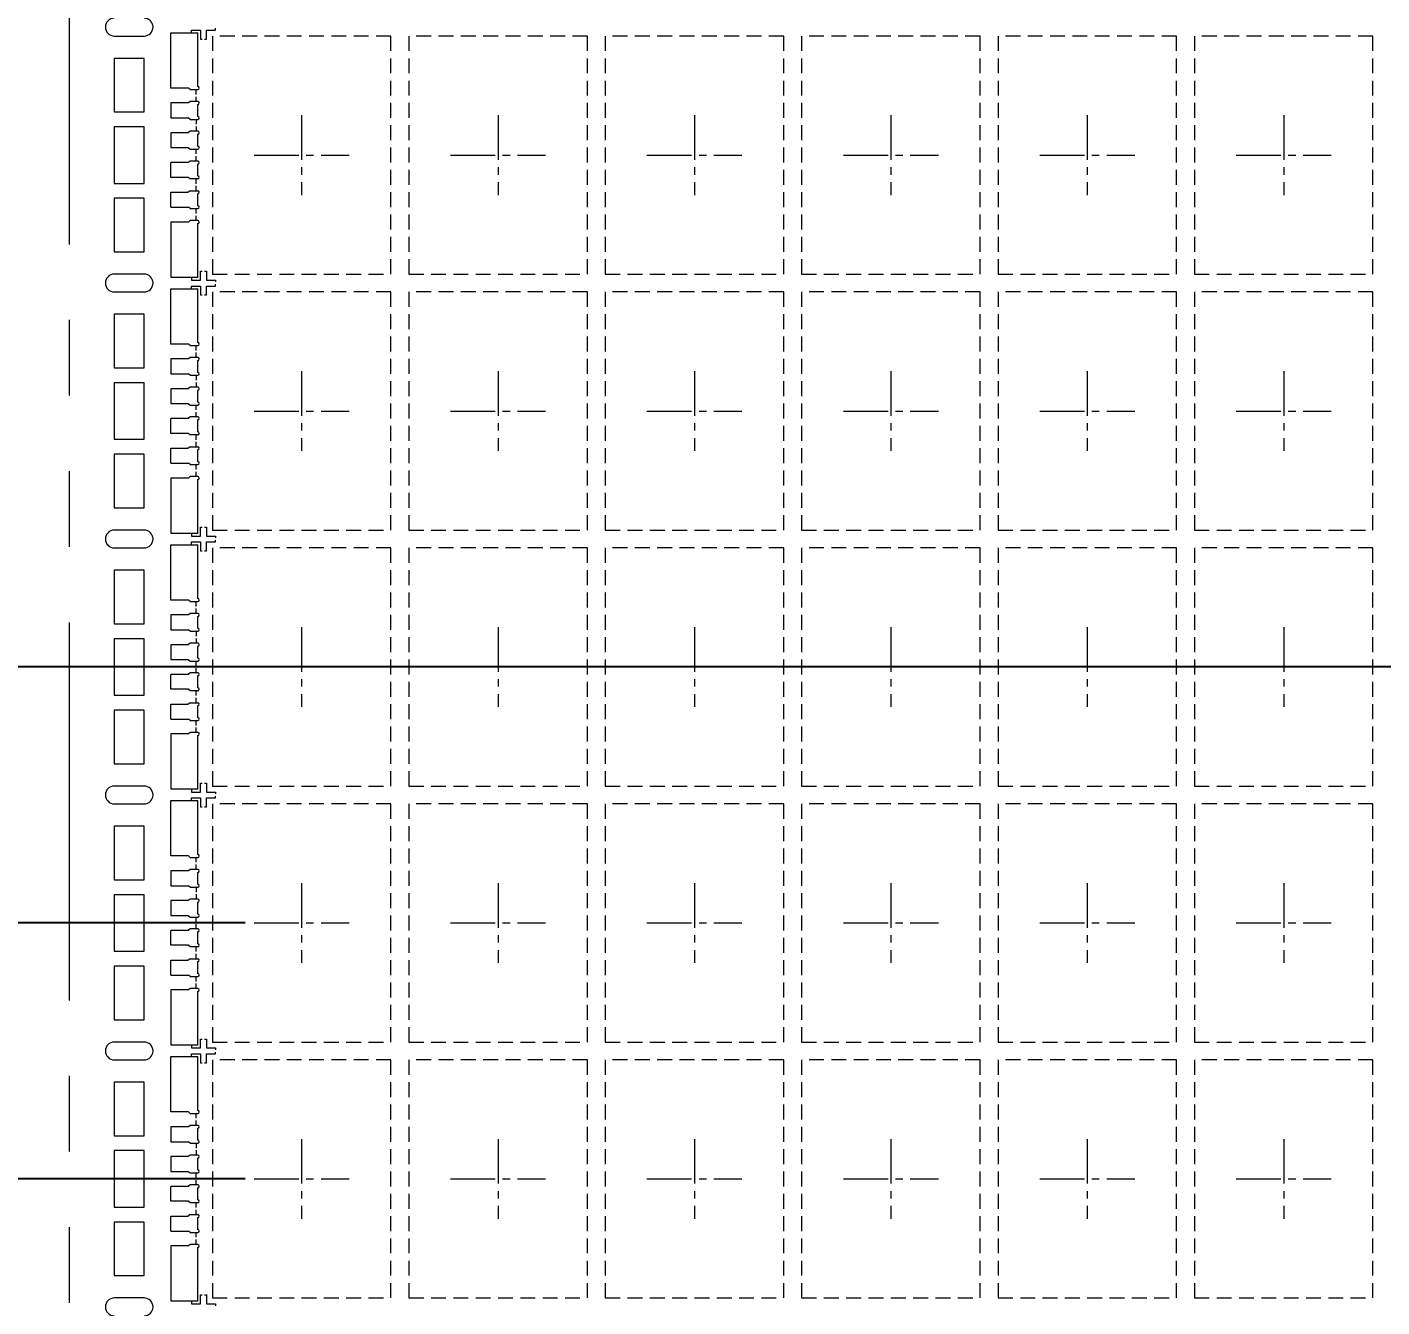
# Model space of a CAD drawing. Extents: x 1532 to 1650, y 120 to 288.
# Drawn here: x 1559.64 to 1582.41, y 227.55 to 249.05 of the extents above; entities that cross this region are included whole.
import ezdxf

# ---------------------------------------------------------------- set-up
doc = ezdxf.new("R2010")
doc.units = 0
doc.header["$MEASUREMENT"] = 0
for name, pattern in [('CENTER', [2, 1.25, -0.25, 0.25, -0.25]), ('CENTER2', [1.125, 0.75, -0.125, 0.125, -0.125]), ('HIDDEN', [0.375, 0.25, -0.125]), ('PHANTOM2', [31.75, 15.875, -3.175, 3.175, -3.175, 3.175, -3.175])]:
    doc.linetypes.add(name, pattern=pattern)
for name, color, linetype in [('1D', 4, 'Continuous'), ('LFBOTTOM', 4, 'Continuous'), ('LFTOP', 7, 'Continuous'), ('中心线', 1, 'CENTER2'), ('标注', 4, 'Continuous')]:
    doc.layers.add(name, color=color, linetype=linetype)
doc.layers.add('PKG', color=2, linetype='CENTER', lineweight=35)
doc.styles.add('SIMPLEX', font='SIMPLEX')
doc.dimstyles.new('2-0', dxfattribs={"dimtxt": 0.08, "dimasz": 0.12, "dimexe": 0.05, "dimexo": 0.025, "dimgap": 0.025, "dimtad": 0, "dimdec": 3, "dimzin": 1, "dimdsep": 46, "dimtxsty": 'SIMPLEX', "dimcen": 0.05, "dimadec": 0, "dimazin": 0, "dimtfac": 1, "dimtdec": 3, "dimtmove": 0, "dimatfit": 3, "dimfxl": 1, "dimarcsym": 0})

# ---------------------------------------------------------------- blocks, each defined once
blk = doc.blocks.new('*D1')
at = {"layer": 'Defpoints', "color": 0, "transparency": 16777216}
for p in [(1032.279, -518.043), (1074.872, -518.035), (1074.872, -518.035)]:
    blk.add_point(p, dxfattribs=at)
at = {"layer": '标注', "color": 0, "lineweight": -2, "transparency": 16777216}
for p, q in [((1033.279, -518.043), (1032.279, -518.043)), ((1034.279, -518.035), (1033.279, -518.043)), ((1074.722, -518.035), (1034.279, -518.035))]:
    blk.add_line(p, q, dxfattribs=at)
at = {"layer": '标注', "color": 0, "lineweight": 0, "transparency": 16777216, "insert": (1029.129, -518.043), "char_height": 1.5, "attachment_point": 5, "style": 'SIMPLEX'}
blk.add_mtext('0.000', dxfattribs=at)
blk = doc.blocks.new('*D2')
at = {"layer": 'Defpoints', "color": 0, "transparency": 16777216}
for p in [(1032.654, -491.735), (1040.022, -491.735), (1074.872, -518.035)]:
    blk.add_point(p, dxfattribs=at)
at = {"layer": '标注', "color": 0, "lineweight": -2, "transparency": 16777216}
for p, q in [((1033.654, -491.735), (1032.654, -491.735)), ((1034.654, -491.735), (1033.654, -491.735)), ((1039.872, -491.735), (1034.654, -491.735))]:
    blk.add_line(p, q, dxfattribs=at)
at = {"layer": '标注', "color": 0, "lineweight": 0, "transparency": 16777216, "insert": (1028.79, -491.735), "char_height": 1.5, "attachment_point": 5, "style": 'SIMPLEX'}
blk.add_mtext('26.300', dxfattribs=at)
blk = doc.blocks.new('*D4')
at = {"layer": 'Defpoints', "color": 0, "transparency": 16777216}
for p in [(1032.654, -486.035), (1040.022, -486.035), (1074.872, -518.035)]:
    blk.add_point(p, dxfattribs=at)
at = {"layer": '标注', "color": 0, "lineweight": -2, "transparency": 16777216}
for p, q in [((1033.654, -486.035), (1032.654, -486.035)), ((1034.654, -486.035), (1033.654, -486.035)), ((1039.872, -486.035), (1034.654, -486.035))]:
    blk.add_line(p, q, dxfattribs=at)
at = {"layer": '标注', "color": 0, "lineweight": 0, "transparency": 16777216, "insert": (1024.647, -486.035), "char_height": 1.5, "attachment_point": 5, "style": 'SIMPLEX'}
blk.add_mtext('32.000%%P0.300', dxfattribs=at)
blk = doc.blocks.new('*D5')
at = {"layer": 'Defpoints', "color": 0, "transparency": 16777216}
for p in [(1032.654, -484.06), (1074.47, -484.42), (1074.872, -518.035)]:
    blk.add_point(p, dxfattribs=at)
at = {"layer": '标注', "color": 0, "lineweight": -2, "transparency": 16777216}
for p, q in [((1033.654, -484.06), (1032.654, -484.06)), ((1034.654, -484.42), (1033.654, -484.06)), ((1073.47, -484.42), (1034.654, -484.42))]:
    blk.add_line(p, q, dxfattribs=at)
at = {"layer": '标注', "color": 0, "lineweight": 0, "transparency": 16777216, "insert": (1028.583, -484.06), "char_height": 1.5, "attachment_point": 5, "style": 'SIMPLEX'}
blk.add_mtext('33.615', dxfattribs=at)
blk = doc.blocks.new('*D15')
at = {"layer": 'Defpoints', "color": 0, "transparency": 16777216}
for p in [(1074.872, -518.035), (1032.654, -522.335), (1049.323, -522.335)]:
    blk.add_point(p, dxfattribs=at)
at = {"layer": '标注', "color": 0, "lineweight": -2, "transparency": 16777216}
for p, q in [((1033.654, -522.335), (1032.654, -522.335)), ((1034.654, -522.335), (1033.654, -522.335)), ((1049.173, -522.335), (1034.654, -522.335))]:
    blk.add_line(p, q, dxfattribs=at)
at = {"layer": '标注', "color": 0, "lineweight": 0, "transparency": 16777216, "insert": (1029.504, -522.335), "char_height": 1.5, "attachment_point": 5, "style": 'SIMPLEX'}
blk.add_mtext('4.300', dxfattribs=at)
blk = doc.blocks.new('*D16')
at = {"layer": 'Defpoints', "color": 0, "transparency": 16777216}
for p in [(1074.872, -518.035), (1032.654, -526.635), (1049.323, -526.635)]:
    blk.add_point(p, dxfattribs=at)
at = {"layer": '标注', "color": 0, "lineweight": -2, "transparency": 16777216}
for p, q in [((1033.654, -526.635), (1032.654, -526.635)), ((1034.654, -526.635), (1033.654, -526.635)), ((1049.173, -526.635), (1034.654, -526.635))]:
    blk.add_line(p, q, dxfattribs=at)
at = {"layer": '标注', "color": 0, "lineweight": 0, "transparency": 16777216, "insert": (1029.504, -526.635), "char_height": 1.5, "attachment_point": 5, "style": 'SIMPLEX'}
blk.add_mtext('8.600', dxfattribs=at)
blk = doc.blocks.new('*D17')
at = {"layer": 'Defpoints', "color": 0, "transparency": 16777216}
for p in [(1074.872, -518.035), (1032.654, -530.935), (1049.323, -530.935)]:
    blk.add_point(p, dxfattribs=at)
at = {"layer": '标注', "color": 0, "lineweight": -2, "transparency": 16777216}
for p, q in [((1033.654, -530.935), (1032.654, -530.935)), ((1034.654, -530.935), (1033.654, -530.935)), ((1049.173, -530.935), (1034.654, -530.935))]:
    blk.add_line(p, q, dxfattribs=at)
at = {"layer": '标注', "color": 0, "lineweight": 0, "transparency": 16777216, "insert": (1028.933, -530.935), "char_height": 1.5, "attachment_point": 5, "style": 'SIMPLEX'}
blk.add_mtext('12.900', dxfattribs=at)
blk = doc.blocks.new('*D18')
at = {"layer": 'Defpoints', "color": 0, "transparency": 16777216}
for p in [(1074.872, -518.035), (1032.654, -535.235), (1049.323, -535.235)]:
    blk.add_point(p, dxfattribs=at)
at = {"layer": '标注', "color": 0, "lineweight": -2, "transparency": 16777216}
for p, q in [((1033.654, -535.235), (1032.654, -535.235)), ((1034.654, -535.235), (1033.654, -535.235)), ((1049.173, -535.235), (1034.654, -535.235))]:
    blk.add_line(p, q, dxfattribs=at)
at = {"layer": '标注', "color": 0, "lineweight": 0, "transparency": 16777216, "insert": (1028.933, -535.235), "char_height": 1.5, "attachment_point": 5, "style": 'SIMPLEX'}
blk.add_mtext('17.200', dxfattribs=at)
blk = doc.blocks.new('*D19')
at = {"layer": 'Defpoints', "color": 0, "transparency": 16777216}
for p in [(1074.872, -518.035), (1032.654, -539.535), (1049.602, -539.535)]:
    blk.add_point(p, dxfattribs=at)
at = {"layer": '标注', "color": 0, "lineweight": -2, "transparency": 16777216}
for p, q in [((1033.654, -539.535), (1032.654, -539.535)), ((1034.654, -539.535), (1033.654, -539.535)), ((1049.452, -539.535), (1034.654, -539.535))]:
    blk.add_line(p, q, dxfattribs=at)
at = {"layer": '标注', "color": 0, "lineweight": 0, "transparency": 16777216, "insert": (1028.933, -539.535), "char_height": 1.5, "attachment_point": 5, "style": 'SIMPLEX'}
blk.add_mtext('21.500', dxfattribs=at)
blk = doc.blocks.new('*D20')
at = {"layer": 'Defpoints', "color": 0, "transparency": 16777216}
for p in [(1074.872, -518.035), (1032.654, -543.835), (1049.602, -543.835)]:
    blk.add_point(p, dxfattribs=at)
at = {"layer": '标注', "color": 0, "lineweight": -2, "transparency": 16777216}
for p, q in [((1033.654, -543.835), (1032.654, -543.835)), ((1034.654, -543.835), (1033.654, -543.835)), ((1048.602, -543.835), (1034.654, -543.835))]:
    blk.add_line(p, q, dxfattribs=at)
at = {"layer": '标注', "color": 0, "lineweight": 0, "transparency": 16777216, "insert": (1028.44, -543.835), "char_height": 1.5, "attachment_point": 5, "style": 'SIMPLEX'}
blk.add_mtext('25.800', dxfattribs=at)
blk = doc.blocks.new('*D21')
at = {"layer": 'Defpoints', "color": 0, "transparency": 16777216}
for p in [(1032.654, -481.536), (1041.022, -483.035), (1074.872, -518.035)]:
    blk.add_point(p, dxfattribs=at)
at = {"layer": '标注', "color": 0, "lineweight": -2, "transparency": 16777216}
for p, q in [((1033.654, -481.536), (1032.654, -481.536)), ((1034.654, -483.035), (1033.654, -481.536)), ((1040.872, -483.035), (1034.654, -483.035))]:
    blk.add_line(p, q, dxfattribs=at)
at = {"layer": '标注', "color": 0, "lineweight": 0, "transparency": 16777216, "insert": (1028.79, -481.536), "char_height": 1.5, "attachment_point": 5, "style": 'SIMPLEX'}
blk.add_mtext('35.000', dxfattribs=at)
blk = doc.blocks.new('*D32')
at = {"layer": 'Defpoints', "color": 0, "transparency": 16777216}
for p in [(1032.629, -514.293), (1040.022, -514.735), (1074.872, -518.035)]:
    blk.add_point(p, dxfattribs=at)
at = {"layer": '标注', "color": 0, "lineweight": -2, "transparency": 16777216}
for p, q in [((1033.629, -514.293), (1032.629, -514.293)), ((1034.629, -514.735), (1033.629, -514.293)), ((1039.872, -514.735), (1034.629, -514.735))]:
    blk.add_line(p, q, dxfattribs=at)
at = {"layer": '标注', "color": 0, "lineweight": 0, "transparency": 16777216, "insert": (1029.479, -514.293), "char_height": 1.5, "attachment_point": 5, "style": 'SIMPLEX'}
blk.add_mtext('3.300', dxfattribs=at)

msp = doc.modelspace()

# ---------------------------------------------------------------- linework, layer by layer
at = {"lineweight": 0}
for p, q in [((1561.1103, 248.8959), (1561.6103, 248.8959)), ((1561.6103, 244.8959), (1561.1103, 244.8959)), ((1561.1103, 244.5959), (1561.6103, 244.5959)), ((1561.6103, 240.5959), (1561.1103, 240.5959)), ((1561.1103, 240.2959), (1561.6103, 240.2959)), ((1561.6103, 236.2959), (1561.1103, 236.2959)), ((1561.1103, 235.9959), (1561.6103, 235.9959)), ((1561.6103, 231.9959), (1561.1103, 231.9959)), ((1561.1103, 231.6959), (1561.6103, 231.6959)), ((1561.6103, 227.6959), (1561.1103, 227.6959))]:
    msp.add_line(p, q, dxfattribs=at)
at = {"lineweight": 0, "ltscale": 10}
for points in [[(1561.6103, 248.5208), (1561.1103, 248.5208), (1561.1103, 247.6208), (1561.6103, 247.6208)], [(1561.6103, 247.3708), (1561.1103, 247.3708), (1561.1103, 246.4208), (1561.6103, 246.4208)], [(1561.6103, 246.1708), (1561.1103, 246.1708), (1561.1103, 245.2708), (1561.6103, 245.2708)], [(1561.6103, 244.2208), (1561.1103, 244.2208), (1561.1103, 243.3208), (1561.6103, 243.3208)], [(1561.6103, 243.0708), (1561.1103, 243.0708), (1561.1103, 242.1208), (1561.6103, 242.1208)], [(1561.6103, 241.8708), (1561.1103, 241.8708), (1561.1103, 240.9708), (1561.6103, 240.9708)], [(1561.6103, 239.9208), (1561.1103, 239.9208), (1561.1103, 239.0208), (1561.6103, 239.0208)], [(1561.6103, 238.7708), (1561.1103, 238.7708), (1561.1103, 237.8208), (1561.6103, 237.8208)], [(1561.6103, 237.5708), (1561.1103, 237.5708), (1561.1103, 236.6708), (1561.6103, 236.6708)], [(1561.6103, 235.6208), (1561.1103, 235.6208), (1561.1103, 234.7208), (1561.6103, 234.7208)], [(1561.6103, 234.4708), (1561.1103, 234.4708), (1561.1103, 233.5208), (1561.6103, 233.5208)], [(1561.6103, 233.2708), (1561.1103, 233.2708), (1561.1103, 232.3708), (1561.6103, 232.3708)], [(1561.6103, 231.3208), (1561.1103, 231.3208), (1561.1103, 230.4208), (1561.6103, 230.4208)], [(1561.6103, 230.1708), (1561.1103, 230.1708), (1561.1103, 229.2208), (1561.6103, 229.2208)], [(1561.6103, 228.9708), (1561.1103, 228.9708), (1561.1103, 228.0708), (1561.6103, 228.0708)]]:
    msp.add_lwpolyline(points, close=True, dxfattribs=at)
at = {"lineweight": 0}
for centre, start, end in [((1561.1103, 249.0459), 90, 270), ((1561.6103, 249.0459), 270, 90), ((1561.1103, 244.7459), 90, 270), ((1561.6103, 244.7459), 270, 90), ((1561.1103, 240.4459), 90, 270), ((1561.6103, 240.4459), 270, 90), ((1561.1103, 236.1459), 90, 270), ((1561.6103, 236.1459), 270, 90), ((1561.1103, 231.8459), 90, 270), ((1561.6103, 231.8459), 270, 90), ((1561.1103, 227.5459), 90, 270), ((1561.6103, 227.5459), 270, 90)]:
    msp.add_arc(centre, 0.15, start, end, dxfattribs=at)
at = {"layer": '1D', "color": 4, "linetype": 'PHANTOM2', "lineweight": 0, "ltscale": 0.4}
msp.add_line((1560.358, 207.2959), (1560.358, 269.2959), dxfattribs=at)
at = {"layer": 'LFBOTTOM', "lineweight": 0}
for p, q in [((1562.408, 248.9509), (1562.408, 248.9959)), ((1562.408, 248.9959), (1562.558, 248.9959)), ((1562.558, 248.9959), (1562.558, 248.8459)), ((1562.558, 248.8459), (1562.589, 248.8459)), ((1562.627, 248.8459), (1562.658, 248.8459)), ((1562.658, 248.8459), (1562.658, 248.9959)), ((1562.658, 248.9959), (1562.808, 248.9959)), ((1562.808, 248.9959), (1562.808, 249.0269)), ((1562.558, 244.7959), (1562.558, 244.9459)), ((1562.558, 244.9459), (1562.589, 244.9459)), ((1562.627, 244.9459), (1562.658, 244.9459)), ((1562.658, 244.9459), (1562.658, 244.7959)), ((1562.408, 244.8409), (1562.408, 244.7959)), ((1562.408, 244.7959), (1562.558, 244.7959)), ((1562.658, 244.7959), (1562.808, 244.7959)), ((1562.808, 244.7959), (1562.808, 244.7649)), ((1562.808, 244.6959), (1562.808, 244.7269)), ((1562.408, 244.6509), (1562.408, 244.6959)), ((1562.408, 244.6959), (1562.558, 244.6959)), ((1562.558, 244.6959), (1562.558, 244.5459)), ((1562.558, 244.5459), (1562.589, 244.5459)), ((1562.627, 244.5459), (1562.658, 244.5459)), ((1562.658, 244.5459), (1562.658, 244.6959)), ((1562.658, 244.6959), (1562.808, 244.6959)), ((1562.558, 240.4959), (1562.558, 240.6459)), ((1562.558, 240.6459), (1562.589, 240.6459)), ((1562.627, 240.6459), (1562.658, 240.6459)), ((1562.658, 240.6459), (1562.658, 240.4959)), ((1562.408, 240.5409), (1562.408, 240.4959)), ((1562.408, 240.4959), (1562.558, 240.4959)), ((1562.408, 240.3509), (1562.408, 240.3959)), ((1562.408, 240.3959), (1562.558, 240.3959)), ((1562.558, 240.3959), (1562.558, 240.2459)), ((1562.658, 240.4959), (1562.808, 240.4959)), ((1562.658, 240.2459), (1562.658, 240.3959)), ((1562.658, 240.3959), (1562.808, 240.3959)), ((1562.808, 240.4959), (1562.808, 240.4649)), ((1562.808, 240.3959), (1562.808, 240.4269)), ((1562.558, 240.2459), (1562.589, 240.2459)), ((1562.627, 240.2459), (1562.658, 240.2459)), ((1562.558, 236.1959), (1562.558, 236.3459)), ((1562.558, 236.3459), (1562.589, 236.3459)), ((1562.627, 236.3459), (1562.658, 236.3459)), ((1562.658, 236.3459), (1562.658, 236.1959)), ((1562.408, 236.2409), (1562.408, 236.1959)), ((1562.408, 236.1959), (1562.558, 236.1959)), ((1562.408, 236.0509), (1562.408, 236.0959)), ((1562.408, 236.0959), (1562.558, 236.0959)), ((1562.558, 236.0959), (1562.558, 235.9459)), ((1562.658, 236.1959), (1562.808, 236.1959)), ((1562.658, 235.9459), (1562.658, 236.0959)), ((1562.658, 236.0959), (1562.808, 236.0959)), ((1562.808, 236.1959), (1562.808, 236.1649)), ((1562.808, 236.0959), (1562.808, 236.1269)), ((1562.558, 235.9459), (1562.589, 235.9459)), ((1562.627, 235.9459), (1562.658, 235.9459)), ((1562.558, 231.8959), (1562.558, 232.0459)), ((1562.558, 232.0459), (1562.589, 232.0459)), ((1562.627, 232.0459), (1562.658, 232.0459)), ((1562.658, 232.0459), (1562.658, 231.8959)), ((1562.408, 231.9409), (1562.408, 231.8959)), ((1562.408, 231.8959), (1562.558, 231.8959)), ((1562.408, 231.7509), (1562.408, 231.7959)), ((1562.408, 231.7959), (1562.558, 231.7959)), ((1562.558, 231.7959), (1562.558, 231.6459)), ((1562.658, 231.8959), (1562.808, 231.8959)), ((1562.658, 231.6459), (1562.658, 231.7959)), ((1562.658, 231.7959), (1562.808, 231.7959)), ((1562.808, 231.8959), (1562.808, 231.8649)), ((1562.808, 231.7959), (1562.808, 231.8269)), ((1562.558, 231.6459), (1562.589, 231.6459)), ((1562.627, 231.6459), (1562.658, 231.6459)), ((1562.408, 227.6409), (1562.408, 227.5959)), ((1562.558, 227.5959), (1562.558, 227.7459)), ((1562.558, 227.7459), (1562.589, 227.7459)), ((1562.627, 227.7459), (1562.658, 227.7459)), ((1562.658, 227.7459), (1562.658, 227.5959)), ((1562.408, 227.5959), (1562.558, 227.5959)), ((1562.658, 227.5959), (1562.808, 227.5959)), ((1562.808, 227.5959), (1562.808, 227.5649))]:
    msp.add_line(p, q, dxfattribs=at)
at = {"layer": 'LFBOTTOM', "linetype": 'HIDDEN', "lineweight": 0, "ltscale": 0.2}
for p, q in [((1562.488, 247.4959), (1562.488, 247.4149)), ((1562.488, 247.3769), (1562.488, 247.2959)), ((1562.488, 246.4149), (1562.488, 246.4959)), ((1562.488, 246.2959), (1562.488, 246.3769)), ((1562.488, 243.1959), (1562.488, 243.1149)), ((1562.488, 243.0769), (1562.488, 242.9959)), ((1562.488, 242.1149), (1562.488, 242.1959)), ((1562.488, 241.9959), (1562.488, 242.0769)), ((1562.488, 238.8959), (1562.488, 238.8149)), ((1562.488, 238.7769), (1562.488, 238.6959)), ((1562.488, 237.8149), (1562.488, 237.8959)), ((1562.488, 237.6959), (1562.488, 237.7769)), ((1562.488, 234.5959), (1562.488, 234.5149)), ((1562.488, 234.4769), (1562.488, 234.3959)), ((1562.488, 233.5149), (1562.488, 233.5959)), ((1562.488, 233.3959), (1562.488, 233.4769)), ((1562.488, 230.2959), (1562.488, 230.2149)), ((1562.488, 230.1769), (1562.488, 230.0959)), ((1562.488, 229.2149), (1562.488, 229.2959)), ((1562.488, 229.0959), (1562.488, 229.1769))]:
    msp.add_line(p, q, dxfattribs=at)
for points in [[(1562.488, 247.9149), (1562.488, 247.9959)], [(1562.488, 247.7959), (1562.488, 247.8769)], [(1562.488, 246.9149), (1562.488, 246.9959)], [(1562.488, 246.7959), (1562.488, 246.8769)], [(1562.488, 245.9149), (1562.488, 245.9959)], [(1562.488, 245.7959), (1562.488, 245.8769)], [(1562.488, 243.6149), (1562.488, 243.6959)], [(1562.488, 243.4959), (1562.488, 243.5769)], [(1562.488, 242.6149), (1562.488, 242.6959)], [(1562.488, 242.4959), (1562.488, 242.5769)], [(1562.488, 241.6149), (1562.488, 241.6959)], [(1562.488, 241.4959), (1562.488, 241.5769)], [(1562.488, 239.3149), (1562.488, 239.3959)], [(1562.488, 239.1959), (1562.488, 239.2769)], [(1562.488, 238.3149), (1562.488, 238.3959)], [(1562.488, 238.1959), (1562.488, 238.2769)], [(1562.488, 237.3149), (1562.488, 237.3959)], [(1562.488, 237.1959), (1562.488, 237.2769)], [(1562.488, 235.0149), (1562.488, 235.0959)], [(1562.488, 234.8959), (1562.488, 234.9769)], [(1562.488, 234.0149), (1562.488, 234.0959)], [(1562.488, 233.8959), (1562.488, 233.9769)], [(1562.488, 233.0149), (1562.488, 233.0959)], [(1562.488, 232.8959), (1562.488, 232.9769)], [(1562.488, 230.7149), (1562.488, 230.7959)], [(1562.488, 230.5959), (1562.488, 230.6769)], [(1562.488, 229.7149), (1562.488, 229.7959)], [(1562.488, 229.5959), (1562.488, 229.6769)], [(1562.488, 228.7149), (1562.488, 228.7959)], [(1562.488, 228.5959), (1562.488, 228.6769)]]:
    msp.add_lwpolyline(points, dxfattribs=at)
at = {"layer": 'LFTOP', "color": 0, "linetype": 'ByBlock', "lineweight": 0}
for p, q in [((1562.0603, 248.9509), (1562.513, 248.9509)), ((1562.0603, 248.0209), (1562.0603, 248.9509)), ((1562.3541, 248.0209), (1562.0603, 248.0209)), ((1562.383, 247.9959), (1562.3541, 248.0209)), ((1562.3541, 247.7709), (1562.0603, 247.7709)), ((1562.0603, 247.7709), (1562.0603, 247.5209)), ((1562.383, 247.7959), (1562.3541, 247.7709)), ((1562.513, 247.7959), (1562.383, 247.7959)), ((1562.0603, 247.5209), (1562.3517, 247.5209)), ((1562.383, 247.4959), (1562.3517, 247.5209)), ((1562.383, 247.4959), (1562.513, 247.4959)), ((1562.3517, 247.2709), (1562.0603, 247.2709)), ((1562.0603, 247.2709), (1562.0603, 247.0209)), ((1562.383, 247.2959), (1562.3517, 247.2709)), ((1562.0603, 246.5209), (1562.0603, 246.7709)), ((1562.513, 246.5459), (1562.513, 246.7459)), ((1562.3517, 246.5209), (1562.0603, 246.5209)), ((1562.383, 246.4959), (1562.3517, 246.5209)), ((1562.0603, 246.0209), (1562.0603, 246.2709)), ((1562.0603, 246.2709), (1562.3517, 246.2709)), ((1562.383, 246.2959), (1562.3517, 246.2709)), ((1562.383, 246.2959), (1562.513, 246.2959)), ((1562.513, 246.0459), (1562.513, 246.2459)), ((1562.0603, 246.0209), (1562.3541, 246.0209)), ((1562.383, 245.9959), (1562.3541, 246.0209)), ((1562.383, 245.9959), (1562.513, 245.9959)), ((1562.0603, 245.7709), (1562.0603, 244.8408)), ((1562.3541, 245.7709), (1562.0603, 245.7709)), ((1562.383, 245.7959), (1562.3541, 245.7709)), ((1562.513, 244.8409), (1562.0603, 244.8408)), ((1562.0603, 244.6509), (1562.513, 244.6509)), ((1562.0603, 243.7209), (1562.0603, 244.6509)), ((1562.3541, 243.7209), (1562.0603, 243.7209)), ((1562.383, 243.6959), (1562.3541, 243.7209)), ((1562.3541, 243.4709), (1562.0603, 243.4709)), ((1562.0603, 243.4709), (1562.0603, 243.2209)), ((1562.383, 243.4959), (1562.3541, 243.4709)), ((1562.513, 243.4959), (1562.383, 243.4959)), ((1562.0603, 243.2209), (1562.3517, 243.2209)), ((1562.383, 243.1959), (1562.3517, 243.2209)), ((1562.383, 243.1959), (1562.513, 243.1959)), ((1562.3517, 242.9709), (1562.0603, 242.9709)), ((1562.0603, 242.9709), (1562.0603, 242.7209)), ((1562.383, 242.9959), (1562.3517, 242.9709)), ((1562.0603, 242.2209), (1562.0603, 242.4709)), ((1562.513, 242.2459), (1562.513, 242.4459)), ((1562.3517, 242.2209), (1562.0603, 242.2209)), ((1562.383, 242.1959), (1562.3517, 242.2209)), ((1562.383, 241.9959), (1562.3517, 241.9709)), ((1562.383, 241.9959), (1562.513, 241.9959)), ((1562.0603, 241.7209), (1562.0603, 241.9709)), ((1562.0603, 241.9709), (1562.3517, 241.9709)), ((1562.513, 241.7459), (1562.513, 241.9459)), ((1562.0603, 241.7209), (1562.3541, 241.7209)), ((1562.383, 241.6959), (1562.3541, 241.7209)), ((1562.383, 241.6959), (1562.513, 241.6959)), ((1562.0603, 241.4709), (1562.0603, 240.5408)), ((1562.3541, 241.4709), (1562.0603, 241.4709)), ((1562.383, 241.4959), (1562.3541, 241.4709)), ((1562.513, 240.5409), (1562.0603, 240.5408)), ((1562.0603, 240.3509), (1562.513, 240.3509)), ((1562.0603, 239.4209), (1562.0603, 240.3509)), ((1562.3541, 239.4209), (1562.0603, 239.4209)), ((1562.383, 239.3959), (1562.3541, 239.4209)), ((1562.3541, 239.1709), (1562.0603, 239.1709)), ((1562.0603, 239.1709), (1562.0603, 238.9209)), ((1562.383, 239.1959), (1562.3541, 239.1709)), ((1562.513, 239.1959), (1562.383, 239.1959)), ((1562.0603, 238.9209), (1562.3517, 238.9209)), ((1562.383, 238.8959), (1562.3517, 238.9209)), ((1562.383, 238.8959), (1562.513, 238.8959)), ((1562.3517, 238.6709), (1562.0603, 238.6709)), ((1562.0603, 238.6709), (1562.0603, 238.4209)), ((1562.383, 238.6959), (1562.3517, 238.6709)), ((1562.0603, 237.9209), (1562.0603, 238.1709)), ((1562.513, 237.9459), (1562.513, 238.1459)), ((1562.3517, 237.9209), (1562.0603, 237.9209)), ((1562.383, 237.8959), (1562.3517, 237.9209)), ((1562.0603, 237.4209), (1562.0603, 237.6709)), ((1562.0603, 237.6709), (1562.3517, 237.6709)), ((1562.383, 237.6959), (1562.3517, 237.6709)), ((1562.383, 237.6959), (1562.513, 237.6959)), ((1562.513, 237.4459), (1562.513, 237.6459)), ((1562.0603, 237.4209), (1562.3541, 237.4209)), ((1562.383, 237.3959), (1562.3541, 237.4209)), ((1562.383, 237.1959), (1562.3541, 237.1709)), ((1562.383, 237.3959), (1562.513, 237.3959)), ((1562.0603, 237.1709), (1562.0603, 236.2408)), ((1562.3541, 237.1709), (1562.0603, 237.1709)), ((1562.513, 236.2409), (1562.0603, 236.2408)), ((1562.0603, 236.0509), (1562.513, 236.0509)), ((1562.0603, 235.1209), (1562.0603, 236.0509)), ((1562.3541, 235.1209), (1562.0603, 235.1209)), ((1562.383, 235.0959), (1562.3541, 235.1209)), ((1562.3541, 234.8709), (1562.0603, 234.8709)), ((1562.0603, 234.8709), (1562.0603, 234.6209)), ((1562.383, 234.8959), (1562.3541, 234.8709)), ((1562.513, 234.8959), (1562.383, 234.8959)), ((1562.0603, 234.6209), (1562.3517, 234.6209)), ((1562.383, 234.5959), (1562.3517, 234.6209)), ((1562.383, 234.5959), (1562.513, 234.5959)), ((1562.3517, 234.3709), (1562.0603, 234.3709)), ((1562.0603, 234.3709), (1562.0603, 234.1209)), ((1562.383, 234.3959), (1562.3517, 234.3709)), ((1562.0603, 233.6209), (1562.0603, 233.8709)), ((1562.513, 233.6459), (1562.513, 233.8459)), ((1562.3517, 233.6209), (1562.0603, 233.6209)), ((1562.383, 233.5959), (1562.3517, 233.6209)), ((1562.0603, 233.1209), (1562.0603, 233.3709)), ((1562.0603, 233.3709), (1562.3517, 233.3709)), ((1562.383, 233.3959), (1562.3517, 233.3709)), ((1562.383, 233.3959), (1562.513, 233.3959)), ((1562.513, 233.1459), (1562.513, 233.3459)), ((1562.0603, 233.1209), (1562.3541, 233.1209)), ((1562.383, 233.0959), (1562.3541, 233.1209)), ((1562.0603, 232.8709), (1562.0603, 231.9408)), ((1562.3541, 232.8709), (1562.0603, 232.8709)), ((1562.383, 232.8959), (1562.3541, 232.8709)), ((1562.383, 233.0959), (1562.513, 233.0959)), ((1562.513, 231.9409), (1562.0603, 231.9408)), ((1562.0603, 231.7509), (1562.513, 231.7509)), ((1562.0603, 230.8209), (1562.0603, 231.7509)), ((1562.3541, 230.8209), (1562.0603, 230.8209)), ((1562.383, 230.7959), (1562.3541, 230.8209)), ((1562.383, 230.5959), (1562.3541, 230.5709)), ((1562.513, 230.5959), (1562.383, 230.5959)), ((1562.3541, 230.5709), (1562.0603, 230.5709)), ((1562.0603, 230.5709), (1562.0603, 230.3209)), ((1562.0603, 230.3209), (1562.3517, 230.3209)), ((1562.383, 230.2959), (1562.3517, 230.3209)), ((1562.383, 230.2959), (1562.513, 230.2959)), ((1562.3517, 230.0709), (1562.0603, 230.0709)), ((1562.0603, 230.0709), (1562.0603, 229.8209)), ((1562.383, 230.0959), (1562.3517, 230.0709)), ((1562.0603, 229.3209), (1562.0603, 229.5709)), ((1562.513, 229.3459), (1562.513, 229.5459)), ((1562.3517, 229.3209), (1562.0603, 229.3209)), ((1562.383, 229.2959), (1562.3517, 229.3209)), ((1562.0603, 228.8209), (1562.0603, 229.0709)), ((1562.0603, 229.0709), (1562.3517, 229.0709)), ((1562.383, 229.0959), (1562.3517, 229.0709)), ((1562.383, 229.0959), (1562.513, 229.0959)), ((1562.513, 228.8459), (1562.513, 229.0459)), ((1562.0603, 228.8209), (1562.3541, 228.8209)), ((1562.383, 228.7959), (1562.3541, 228.8209)), ((1562.383, 228.7959), (1562.513, 228.7959)), ((1562.0603, 228.5709), (1562.0603, 227.6408)), ((1562.3541, 228.5709), (1562.0603, 228.5709)), ((1562.383, 228.5959), (1562.3541, 228.5709)), ((1562.513, 227.6409), (1562.0603, 227.6408))]:
    msp.add_line(p, q, dxfattribs=at)
at = {"layer": 'LFTOP', "color": 0, "linetype": 'Continuous', "lineweight": 0}
for p, q in [((1562.513, 247.2959), (1562.383, 247.2959)), ((1562.383, 246.9959), (1562.513, 246.9959)), ((1562.513, 246.7959), (1562.383, 246.7959)), ((1562.513, 246.4959), (1562.383, 246.4959)), ((1562.513, 245.7959), (1562.383, 245.7959)), ((1562.513, 242.9959), (1562.383, 242.9959)), ((1562.383, 242.6959), (1562.513, 242.6959)), ((1562.513, 242.4959), (1562.383, 242.4959)), ((1562.513, 242.1959), (1562.383, 242.1959)), ((1562.513, 241.4959), (1562.383, 241.4959)), ((1562.513, 238.6959), (1562.383, 238.6959)), ((1562.383, 238.3959), (1562.513, 238.3959)), ((1562.513, 238.1959), (1562.383, 238.1959)), ((1562.513, 237.8959), (1562.383, 237.8959)), ((1562.513, 237.1959), (1562.383, 237.1959)), ((1562.513, 234.3959), (1562.383, 234.3959)), ((1562.383, 234.0959), (1562.513, 234.0959)), ((1562.513, 233.8959), (1562.383, 233.8959)), ((1562.513, 233.5959), (1562.383, 233.5959)), ((1562.513, 232.8959), (1562.383, 232.8959)), ((1562.513, 230.0959), (1562.383, 230.0959)), ((1562.383, 229.7959), (1562.513, 229.7959)), ((1562.513, 229.5959), (1562.383, 229.5959)), ((1562.513, 229.2959), (1562.383, 229.2959)), ((1562.513, 228.5959), (1562.383, 228.5959))]:
    msp.add_line(p, q, dxfattribs=at)
at = {"layer": 'LFTOP', "color": 0, "linetype": 'ByBlock', "lineweight": 0}
for points in [[(1562.383, 247.9959), (1562.513, 247.9959, 1), (1562.513, 248.0459), (1562.513, 248.9509)], [(1562.513, 247.5459), (1562.513, 247.7459, 1), (1562.513, 247.7959)], [(1562.513, 246.9959, 1), (1562.513, 247.0459), (1562.513, 247.2459)], [(1562.513, 244.8409), (1562.513, 245.7459, 1), (1562.513, 245.7959)], [(1562.383, 243.6959), (1562.513, 243.6959, 1), (1562.513, 243.7459), (1562.513, 244.6509)], [(1562.513, 243.2459), (1562.513, 243.4459, 1), (1562.513, 243.4959)], [(1562.513, 242.6959, 1), (1562.513, 242.7459), (1562.513, 242.9459)], [(1562.513, 240.5409), (1562.513, 241.4459, 1), (1562.513, 241.4959)], [(1562.383, 239.3959), (1562.513, 239.3959, 1), (1562.513, 239.4459), (1562.513, 240.3509)], [(1562.513, 238.9459), (1562.513, 239.1459, 1), (1562.513, 239.1959)], [(1562.513, 238.3959, 1), (1562.513, 238.4459), (1562.513, 238.6459)], [(1562.513, 236.2409), (1562.513, 237.1459, 1), (1562.513, 237.1959)], [(1562.383, 235.0959), (1562.513, 235.0959, 1), (1562.513, 235.1459), (1562.513, 236.0509)], [(1562.513, 234.6459), (1562.513, 234.8459, 1), (1562.513, 234.8959)], [(1562.513, 234.0959, 1), (1562.513, 234.1459), (1562.513, 234.3459)], [(1562.513, 231.9409), (1562.513, 232.8459, 1), (1562.513, 232.8959)], [(1562.383, 230.7959), (1562.513, 230.7959, 1), (1562.513, 230.8459), (1562.513, 231.7509)], [(1562.513, 230.3459), (1562.513, 230.5459, 1), (1562.513, 230.5959)], [(1562.513, 229.7959, 1), (1562.513, 229.8459), (1562.513, 230.0459)], [(1562.513, 227.6409), (1562.513, 228.5459, 1), (1562.513, 228.5959)]]:
    msp.add_lwpolyline(points, format="xyb", dxfattribs=at)
for points in [[(1562.0603, 247.0209), (1562.3517, 247.0209), (1562.383, 246.9959)], [(1562.383, 246.7959), (1562.3517, 246.7709), (1562.0603, 246.7709)], [(1562.0603, 242.7209), (1562.3517, 242.7209), (1562.383, 242.6959)], [(1562.383, 242.4959), (1562.3517, 242.4709), (1562.0603, 242.4709)], [(1562.0603, 238.4209), (1562.3517, 238.4209), (1562.383, 238.3959)], [(1562.383, 238.1959), (1562.3517, 238.1709), (1562.0603, 238.1709)], [(1562.0603, 234.1209), (1562.3517, 234.1209), (1562.383, 234.0959)], [(1562.383, 233.8959), (1562.3517, 233.8709), (1562.0603, 233.8709)], [(1562.0603, 229.8209), (1562.3517, 229.8209), (1562.383, 229.7959)], [(1562.383, 229.5959), (1562.3517, 229.5709), (1562.0603, 229.5709)]]:
    msp.add_lwpolyline(points, dxfattribs=at)
for centre in [(1562.513, 247.5209), (1562.513, 247.2709), (1562.513, 246.7709), (1562.513, 246.5209), (1562.513, 246.2709), (1562.513, 246.0209), (1562.513, 243.2209), (1562.513, 242.9709), (1562.513, 242.4709), (1562.513, 242.2209), (1562.513, 241.9709), (1562.513, 241.7209), (1562.513, 238.9209), (1562.513, 238.6709), (1562.513, 238.1709), (1562.513, 237.9209), (1562.513, 237.6709), (1562.513, 237.4209), (1562.513, 234.6209), (1562.513, 234.3709), (1562.513, 233.8709), (1562.513, 233.6209), (1562.513, 233.3709), (1562.513, 233.1209), (1562.513, 230.3209), (1562.513, 230.0709), (1562.513, 229.5709), (1562.513, 229.3209), (1562.513, 229.0709), (1562.513, 228.8209)]:
    msp.add_arc(centre, 0.025, 270, 90, dxfattribs=at)
at = {"layer": 'PKG', "linetype": 'HIDDEN', "lineweight": 0}
for points in [[(1562.758, 244.8959), (1565.758, 244.8959), (1565.758, 248.8959), (1562.758, 248.8959)], [(1566.058, 244.8959), (1569.058, 244.8959), (1569.058, 248.8959), (1566.058, 248.8959)], [(1569.358, 244.8959), (1572.358, 244.8959), (1572.358, 248.8959), (1569.358, 248.8959)], [(1572.658, 244.8959), (1575.658, 244.8959), (1575.658, 248.8959), (1572.658, 248.8959)], [(1575.958, 244.8959), (1578.958, 244.8959), (1578.958, 248.8959), (1575.958, 248.8959)], [(1579.258, 244.8959), (1582.258, 244.8959), (1582.258, 248.8959), (1579.258, 248.8959)], [(1562.758, 240.5959), (1565.758, 240.5959), (1565.758, 244.5959), (1562.758, 244.5959)], [(1566.058, 240.5959), (1569.058, 240.5959), (1569.058, 244.5959), (1566.058, 244.5959)], [(1569.358, 240.5959), (1572.358, 240.5959), (1572.358, 244.5959), (1569.358, 244.5959)], [(1572.658, 240.5959), (1575.658, 240.5959), (1575.658, 244.5959), (1572.658, 244.5959)], [(1575.958, 240.5959), (1578.958, 240.5959), (1578.958, 244.5959), (1575.958, 244.5959)], [(1579.258, 240.5959), (1582.258, 240.5959), (1582.258, 244.5959), (1579.258, 244.5959)], [(1562.758, 236.2959), (1565.758, 236.2959), (1565.758, 240.2959), (1562.758, 240.2959)], [(1566.058, 236.2959), (1569.058, 236.2959), (1569.058, 240.2959), (1566.058, 240.2959)], [(1569.358, 236.2959), (1572.358, 236.2959), (1572.358, 240.2959), (1569.358, 240.2959)], [(1572.658, 236.2959), (1575.658, 236.2959), (1575.658, 240.2959), (1572.658, 240.2959)], [(1575.958, 236.2959), (1578.958, 236.2959), (1578.958, 240.2959), (1575.958, 240.2959)], [(1579.258, 236.2959), (1582.258, 236.2959), (1582.258, 240.2959), (1579.258, 240.2959)], [(1562.758, 231.9959), (1565.758, 231.9959), (1565.758, 235.9959), (1562.758, 235.9959)], [(1566.058, 231.9959), (1569.058, 231.9959), (1569.058, 235.9959), (1566.058, 235.9959)], [(1569.358, 231.9959), (1572.358, 231.9959), (1572.358, 235.9959), (1569.358, 235.9959)], [(1572.658, 231.9959), (1575.658, 231.9959), (1575.658, 235.9959), (1572.658, 235.9959)], [(1575.958, 231.9959), (1578.958, 231.9959), (1578.958, 235.9959), (1575.958, 235.9959)], [(1579.258, 231.9959), (1582.258, 231.9959), (1582.258, 235.9959), (1579.258, 235.9959)], [(1562.758, 227.6959), (1565.758, 227.6959), (1565.758, 231.6959), (1562.758, 231.6959)], [(1566.058, 227.6959), (1569.058, 227.6959), (1569.058, 231.6959), (1566.058, 231.6959)], [(1569.358, 227.6959), (1572.358, 227.6959), (1572.358, 231.6959), (1569.358, 231.6959)], [(1572.658, 227.6959), (1575.658, 227.6959), (1575.658, 231.6959), (1572.658, 231.6959)], [(1575.958, 227.6959), (1578.958, 227.6959), (1578.958, 231.6959), (1575.958, 231.6959)], [(1579.258, 227.6959), (1582.258, 227.6959), (1582.258, 231.6959), (1579.258, 231.6959)]]:
    msp.add_lwpolyline(points, close=True, dxfattribs=at)
at = {"layer": '中心线', "linetype": 'CENTER2', "lineweight": 0}
for p, q in [((1564.258, 247.5665), (1564.258, 246.2252)), ((1567.558, 247.5665), (1567.558, 246.2252)), ((1570.858, 247.5665), (1570.858, 246.2252)), ((1574.158, 247.5665), (1574.158, 246.2252)), ((1577.458, 247.5665), (1577.458, 246.2252)), ((1580.758, 247.5665), (1580.758, 246.2252)), ((1563.4596, 246.8959), (1565.0564, 246.8959)), ((1566.7596, 246.8959), (1568.3564, 246.8959)), ((1570.0596, 246.8959), (1571.6564, 246.8959)), ((1573.3596, 246.8959), (1574.9564, 246.8959)), ((1576.6596, 246.8959), (1578.2564, 246.8959)), ((1579.9596, 246.8959), (1581.5564, 246.8959)), ((1564.258, 243.2665), (1564.258, 241.9252)), ((1567.558, 243.2665), (1567.558, 241.9252)), ((1570.858, 243.2665), (1570.858, 241.9252)), ((1574.158, 243.2665), (1574.158, 241.9252)), ((1577.458, 243.2665), (1577.458, 241.9252)), ((1580.758, 243.2665), (1580.758, 241.9252)), ((1563.4596, 242.5959), (1565.0564, 242.5959)), ((1566.7596, 242.5959), (1568.3564, 242.5959)), ((1570.0596, 242.5959), (1571.6564, 242.5959)), ((1573.3596, 242.5959), (1574.9564, 242.5959)), ((1576.6596, 242.5959), (1578.2564, 242.5959)), ((1579.9596, 242.5959), (1581.5564, 242.5959)), ((1564.258, 238.9665), (1564.258, 237.6252)), ((1567.558, 238.9665), (1567.558, 237.6252)), ((1570.858, 238.9665), (1570.858, 237.6252)), ((1574.158, 238.9665), (1574.158, 237.6252)), ((1577.458, 238.9665), (1577.458, 237.6252)), ((1580.758, 238.9665), (1580.758, 237.6252)), ((1563.4596, 238.2959), (1565.0564, 238.2959)), ((1566.7596, 238.2959), (1568.3564, 238.2959)), ((1570.0596, 238.2959), (1571.6564, 238.2959)), ((1573.3596, 238.2959), (1574.9564, 238.2959)), ((1576.6596, 238.2959), (1578.2564, 238.2959)), ((1579.9596, 238.2959), (1581.5564, 238.2959)), ((1564.258, 234.6665), (1564.258, 233.3252)), ((1567.558, 234.6665), (1567.558, 233.3252)), ((1570.858, 234.6665), (1570.858, 233.3252)), ((1574.158, 234.6665), (1574.158, 233.3252)), ((1577.458, 234.6665), (1577.458, 233.3252)), ((1580.758, 234.6665), (1580.758, 233.3252)), ((1563.4596, 233.9959), (1565.0564, 233.9959)), ((1566.7596, 233.9959), (1568.3564, 233.9959)), ((1570.0596, 233.9959), (1571.6564, 233.9959)), ((1573.3596, 233.9959), (1574.9564, 233.9959)), ((1576.6596, 233.9959), (1578.2564, 233.9959)), ((1579.9596, 233.9959), (1581.5564, 233.9959)), ((1564.258, 230.3665), (1564.258, 229.0252)), ((1567.558, 230.3665), (1567.558, 229.0252)), ((1570.858, 230.3665), (1570.858, 229.0252)), ((1574.158, 230.3665), (1574.158, 229.0252)), ((1577.458, 230.3665), (1577.458, 229.0252)), ((1580.758, 230.3665), (1580.758, 229.0252)), ((1563.4596, 229.6959), (1565.0564, 229.6959)), ((1566.7596, 229.6959), (1568.3564, 229.6959)), ((1570.0596, 229.6959), (1571.6564, 229.6959)), ((1573.3596, 229.6959), (1574.9564, 229.6959)), ((1576.6596, 229.6959), (1578.2564, 229.6959)), ((1579.9596, 229.6959), (1581.5564, 229.6959))]:
    msp.add_line(p, q, dxfattribs=at)
at = {"layer": '标注', "linetype": 'CENTER', "lineweight": 0}
msp.add_line((1575.0363, 238.2959), (1602.9797, 238.2959), dxfattribs=at)

# ---------------------------------------------------------------- dimensions: what is measured, and where the dimension line sits
at = {"layer": '标注', "lineweight": 0}
for feature_location, offset, origin, override, picture, middle, set_off in [((1555.158, 273.2959), (-8.3675, 1.4991), (1589.008, 238.2959), {"dimtxt": 1.5, "dimasz": 0.5, "dimexo": 0.15, "dimgap": 0.15}, '*D21', (1542.9262, 274.795), (514.1363, 756.3311)), ((1588.6061, 271.9109), (-41.8156, 0.3599), (1589.008, 238.2959), {"dimtxt": 1.5, "dimasz": 0.5, "dimexo": 1, "dimgap": 0.5}, '*D5', (1542.7191, 272.2708), (514.1363, 756.3311)), ((1554.158, 264.5959), (-7.3675, 0.0002), (1589.008, 238.2959), {"dimtxt": 1.5, "dimasz": 0.5, "dimexo": 0.15, "dimgap": 0.15}, '*D2', (1542.9262, 264.5961), (514.1363, 756.3311)), ((1554.158, 241.5959), (-7.3925, 0.442), (1589.008, 238.2959), {"dimtxt": 1.5, "dimasz": 0.5, "dimexo": 0.15, "dimgap": 0.15}, '*D32', (1543.6155, 242.0379), (514.1363, 756.3311)), ((1589.0079964001, 238.2958743278), (-42.5924831535, -0.0079851183), (1589.0079964001, 238.2958743278), {"dimtxt": 1.5, "dimasz": 0.5, "dimexo": 0.15, "dimgap": 0.15}, '*D1', (1543.2655132467, 238.2878892095), (514.1363402097, 756.3311451927)), ((1563.7387, 212.4959), (-16.9481, 0.0002), (1589.008, 238.2959), {"dimtxt": 1.5, "dimasz": 0.5, "dimexo": 1, "dimgap": 0.5}, '*D20', (1542.5762, 212.4961), (514.1363, 756.3311)), ((1563.7387, 216.7959), (-16.9481, 0.0002), (1589.008, 238.2959), {"dimtxt": 1.5, "dimasz": 0.5, "dimexo": 0.15, "dimgap": 0.15}, '*D19', (1543.0691, 216.7961), (514.1363, 756.3311)), ((1563.4596, 225.3959), (-16.6691, 0.0002), (1589.008, 238.2959), {"dimtxt": 1.5, "dimasz": 0.5, "dimexo": 0.15, "dimgap": 0.15}, '*D17', (1543.0691, 225.3961), (514.1363, 756.3311)), ((1563.4596, 221.0959), (-16.6691, 0.0002), (1589.008, 238.2959), {"dimtxt": 1.5, "dimasz": 0.5, "dimexo": 0.15, "dimgap": 0.15}, '*D18', (1543.0691, 221.0961), (514.1363, 756.3311)), ((1563.4596, 233.9959), (-16.6691, 0.0002), (1589.008, 238.2959), {"dimtxt": 1.5, "dimasz": 0.5, "dimexo": 0.15, "dimgap": 0.15}, '*D15', (1543.6405, 233.9961), (514.1363, 756.3311)), ((1563.4596, 229.6959), (-16.6691, 0.0002), (1589.008, 238.2959), {"dimtxt": 1.5, "dimasz": 0.5, "dimexo": 0.15, "dimgap": 0.15}, '*D16', (1543.6405, 229.6961), (514.1363, 756.3311))]:
    dim = msp.add_ordinate_dim(feature_location=feature_location, offset=offset, dtype=0, origin=origin, dimstyle='2-0', override=override, dxfattribs=at)
    dim.commit()
    dim.dimension.update_dxf_attribs({"geometry": picture, "text_midpoint": middle, "insert": set_off})
dim = msp.add_ordinate_dim(feature_location=(1554.158, 270.2959), offset=(-7.3675, 0.0002), dtype=0, origin=(1589.008, 238.2959), text='<>%%P0.300', dimstyle='2-0', override={"dimtxt": 1.5, "dimasz": 0.5, "dimexo": 0.15, "dimgap": 0.15}, dxfattribs=at)
dim.commit()
dim.dimension.update_dxf_attribs({"geometry": '*D4', "text_midpoint": (1538.7834, 270.2961), "insert": (514.1363, 756.3311)})

doc.saveas('drawing.dxf')
